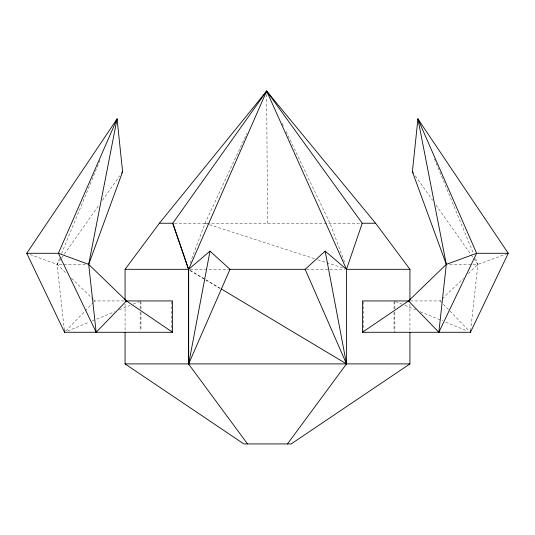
<?xml version="1.0" encoding="UTF-8"?>
<svg xmlns="http://www.w3.org/2000/svg" width="535" height="535" viewBox="0 0 535 535"><rect width="100%" height="100%" fill="white"/><g stroke="black" fill="none" stroke-linecap="round" stroke-linejoin="round"><path stroke-width="0.4" stroke-dasharray="2.67 2.01" d="M470.639 330.63L477.936 264.384L475.394 258.231M190.085 263.073L205.012 223.242L246.936 133.362M59.606 258.231L57.064 264.384L64.454 331.453M61.512 253.61L100.567 158.942M60.923 258.933L57.064 264.384L27.526 253.577M61.405 258.251L63.812 254.847M64.294 254.165L98.995 205.099M102.366 200.331L119.72 175.794M65.691 331.098L93.143 302.71M93.712 302.121L94.862 300.938L124.555 300.938M410.445 300.938L440.138 300.938L463.537 278.314M468.339 273.666L477.936 264.384L507.474 253.577M67.631 331.018L89.251 322.15M92.314 320.893L114.724 311.704M119.318 309.818L130.165 305.371M133.202 304.127L139.428 301.573M174.323 223.242L362.235 223.242M85.359 264.384L57.064 264.384L66.661 273.666M449.641 264.384L477.936 264.384L436.005 205.099M190.239 269.319L228.452 269.319M306.548 269.319L344.761 269.319M205.012 223.242L314.674 258.766M317.85 259.796L342.487 267.774M395.572 301.573L401.798 304.127M404.834 305.371L415.682 309.818M420.276 311.704L442.686 320.893M445.749 322.15L467.369 331.018M189.905 270.596L204.992 279.544M205.708 279.972L220.079 288.492M190.079 270.262L219.965 288.151M71.463 278.314L93.057 299.199M93.658 299.774L94.862 300.938M440.138 300.938L469.309 331.098M415.28 175.794L432.634 200.331M282.132 123.358L283.931 127.116M286.091 131.617L329.988 223.242L344.914 263.073M434.433 158.942L473.488 253.61M266.684 94.394L267.5 223.242M409.93 304.168L409.93 330.717M394.857 301.279L394.857 308.621M394.857 311.885L394.857 332.282M394.028 301.76L394.028 309.183M394.028 312.487L394.028 330.637M363.526 301.767L363.526 330.697M171.474 301.767L171.474 330.697M140.972 301.76L140.972 309.183M140.972 312.487L140.972 330.637M140.143 301.279L140.143 308.621M140.143 311.885L140.143 330.65M125.07 304.168L125.07 330.717"/><path stroke-width="0.8" d="M362.402 332.282L408.519 300.938L438.834 332.282L446.31 264.384L412.391 171.708L417.922 118.917L508.25 253.289L470.459 332.282L362.402 332.282L362.402 300.938L409.67 300.938M470.459 332.282L470.639 330.63M188.661 363.9L210.008 251.129L229.99 269.319L188.661 363.9L188.661 269.319L172.765 223.242L266.664 91.064L375.603 223.242L409.93 269.319L409.93 300.015M172.598 332.282L126.481 300.938L96.166 332.282L88.69 264.384L117.078 118.917L26.75 253.289L64.541 332.282L172.598 332.282L172.598 300.938L125.33 300.938M287.469 443.936L346.499 363.9L346.499 269.319L362.235 223.242L266.664 91.064L159.397 223.242L125.07 269.319L125.07 300.015M126.481 300.938L88.69 264.384L122.609 171.708L117.078 118.917L58.375 253.289L96.166 332.282M116.122 121.224L117.078 118.917M125.07 269.319L188.661 269.319L266.664 91.064L267.38 92.568M265.955 92.575L266.664 91.064L346.499 269.319L409.93 269.319M438.834 332.282L476.625 253.289L417.922 118.917L446.31 264.384L408.519 300.938M121.646 173.072L122.609 171.708M229.321 269.319L305.171 269.319L325.153 251.129L346.499 269.319M188.661 269.319L210.008 251.129M409.93 332.375L409.93 363.9L291.16 443.936L243.84 443.936L125.07 363.9L125.07 332.375M446.31 264.384L476.625 253.289L508.25 253.289M159.397 223.242L172.765 223.242L188.501 269.319L188.501 363.9L247.531 443.936M362.235 223.242L375.603 223.242M26.75 253.289L58.375 253.289L88.69 264.384M125.07 363.9L409.93 363.9M221.383 289.007L346.499 363.9L325.153 251.129M412.391 171.708L413.354 173.072M305.171 269.319L346.499 363.9M417.922 118.917L418.878 121.224M64.36 330.63L64.541 332.282"/></g></svg>
